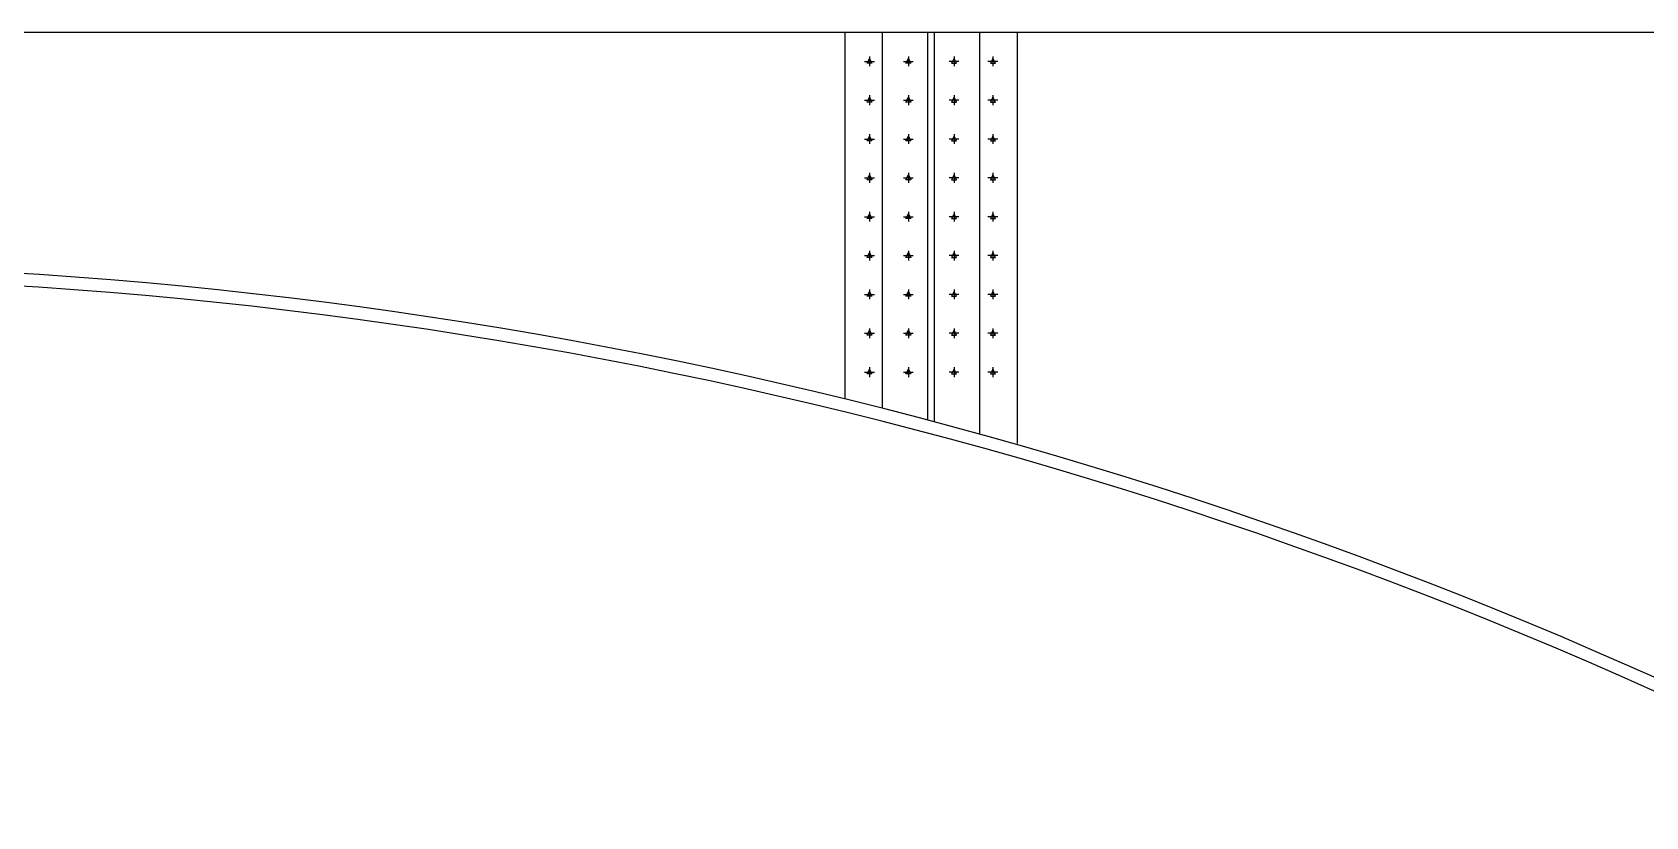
# Model space of a CAD drawing. Header units: millimetres. Extents: x 1931 to 30327, y -2374 to 17555.
# Drawn here: x 14476 to 17798, y 11 to 1627 of the extents above; entities that cross this region are included whole.
import ezdxf

# ---------------------------------------------------------------- set-up
doc = ezdxf.new("R2010")
doc.units = ezdxf.units.MM

msp = doc.modelspace()

# ---------------------------------------------------------------- linework, layer by layer
at = {"color": 4, "linetype": 'ByBlock', "lineweight": -2}
for p, q in [((13826.8, 1627.2), (18827.6, 1627.2)), ((16149.5, 871.9), (16149.5, 1627.2)), ((16226.8, 853), (16226.8, 1627.2)), ((16319.8, 829.5), (16319.8, 1627.2)), ((16333.8, 825.9), (16333.8, 1627.2)), ((16426.8, 801.2), (16426.8, 1627.2)), ((16504.1, 780), (16504.1, 1627.2)), ((16189.7, 1567.2), (16209.9, 1567.2)), ((16194.8, 1563.3), (16199.8, 1573.3)), ((16204.8, 1563.3), (16194.8, 1563.3)), ((16199.8, 1577.3), (16199.8, 1557.1)), ((16199.8, 1573.3), (16204.8, 1563.3)), ((16269.7, 1567.2), (16289.9, 1567.2)), ((16274.8, 1563.3), (16279.8, 1573.3)), ((16284.8, 1563.3), (16274.8, 1563.3)), ((16279.8, 1577.3), (16279.8, 1557.1)), ((16279.8, 1573.3), (16284.8, 1563.3)), ((16383.9, 1567.2), (16363.7, 1567.2)), ((16373.8, 1573.3), (16368.8, 1563.3)), ((16368.8, 1563.3), (16378.8, 1563.3)), ((16373.8, 1577.3), (16373.8, 1557.1)), ((16378.8, 1563.3), (16373.8, 1573.3)), ((16463.9, 1567.2), (16443.7, 1567.2)), ((16453.8, 1573.3), (16448.8, 1563.3)), ((16448.8, 1563.3), (16458.8, 1563.3)), ((16453.8, 1577.3), (16453.8, 1557.1)), ((16458.8, 1563.3), (16453.8, 1573.3)), ((16199.8, 1497.3), (16199.8, 1477.1)), ((16279.8, 1497.3), (16279.8, 1477.1)), ((16373.8, 1497.3), (16373.8, 1477.1)), ((16453.8, 1497.3), (16453.8, 1477.1)), ((16189.7, 1487.2), (16209.9, 1487.2)), ((16194.8, 1483.3), (16199.8, 1493.3)), ((16204.8, 1483.3), (16194.8, 1483.3)), ((16199.8, 1493.3), (16204.8, 1483.3)), ((16269.7, 1487.2), (16289.9, 1487.2)), ((16274.8, 1483.3), (16279.8, 1493.3)), ((16284.8, 1483.3), (16274.8, 1483.3)), ((16279.8, 1493.3), (16284.8, 1483.3)), ((16383.9, 1487.2), (16363.7, 1487.2)), ((16373.8, 1493.3), (16368.8, 1483.3)), ((16368.8, 1483.3), (16378.8, 1483.3)), ((16378.8, 1483.3), (16373.8, 1493.3)), ((16463.9, 1487.2), (16443.7, 1487.2)), ((16453.8, 1493.3), (16448.8, 1483.3)), ((16448.8, 1483.3), (16458.8, 1483.3)), ((16458.8, 1483.3), (16453.8, 1493.3)), ((16189.7, 1407.2), (16209.9, 1407.2)), ((16194.8, 1403.3), (16199.8, 1413.3)), ((16204.8, 1403.3), (16194.8, 1403.3)), ((16199.8, 1417.3), (16199.8, 1397.1)), ((16199.8, 1413.3), (16204.8, 1403.3)), ((16269.7, 1407.2), (16289.9, 1407.2)), ((16274.8, 1403.3), (16279.8, 1413.3)), ((16284.8, 1403.3), (16274.8, 1403.3)), ((16279.8, 1417.3), (16279.8, 1397.1)), ((16279.8, 1413.3), (16284.8, 1403.3)), ((16383.9, 1407.2), (16363.7, 1407.2)), ((16373.8, 1413.3), (16368.8, 1403.3)), ((16368.8, 1403.3), (16378.8, 1403.3)), ((16373.8, 1417.3), (16373.8, 1397.1)), ((16378.8, 1403.3), (16373.8, 1413.3)), ((16463.9, 1407.2), (16443.7, 1407.2)), ((16453.8, 1413.3), (16448.8, 1403.3)), ((16448.8, 1403.3), (16458.8, 1403.3)), ((16453.8, 1417.3), (16453.8, 1397.1)), ((16458.8, 1403.3), (16453.8, 1413.3)), ((16194.8, 1323.3), (16199.8, 1333.3)), ((16199.8, 1337.3), (16199.8, 1317.1)), ((16199.8, 1333.3), (16204.8, 1323.3)), ((16274.8, 1323.3), (16279.8, 1333.3)), ((16279.8, 1337.3), (16279.8, 1317.1)), ((16279.8, 1333.3), (16284.8, 1323.3)), ((16373.8, 1333.3), (16368.8, 1323.3)), ((16373.8, 1337.3), (16373.8, 1317.1)), ((16378.8, 1323.3), (16373.8, 1333.3)), ((16453.8, 1333.3), (16448.8, 1323.3)), ((16453.8, 1337.3), (16453.8, 1317.1)), ((16458.8, 1323.3), (16453.8, 1333.3)), ((16189.7, 1327.2), (16209.9, 1327.2)), ((16204.8, 1323.3), (16194.8, 1323.3)), ((16269.7, 1327.2), (16289.9, 1327.2)), ((16284.8, 1323.3), (16274.8, 1323.3)), ((16383.9, 1327.2), (16363.7, 1327.2)), ((16368.8, 1323.3), (16378.8, 1323.3)), ((16463.9, 1327.2), (16443.7, 1327.2)), ((16448.8, 1323.3), (16458.8, 1323.3)), ((16189.7, 1247.2), (16209.9, 1247.2)), ((16194.8, 1243.3), (16199.8, 1253.3)), ((16204.8, 1243.3), (16194.8, 1243.3)), ((16199.8, 1257.3), (16199.8, 1237.1)), ((16199.8, 1253.3), (16204.8, 1243.3)), ((16269.7, 1247.2), (16289.9, 1247.2)), ((16274.8, 1243.3), (16279.8, 1253.3)), ((16284.8, 1243.3), (16274.8, 1243.3)), ((16279.8, 1257.3), (16279.8, 1237.1)), ((16279.8, 1253.3), (16284.8, 1243.3)), ((16383.9, 1247.2), (16363.7, 1247.2)), ((16373.8, 1253.3), (16368.8, 1243.3)), ((16368.8, 1243.3), (16378.8, 1243.3)), ((16373.8, 1257.3), (16373.8, 1237.1)), ((16378.8, 1243.3), (16373.8, 1253.3)), ((16463.9, 1247.2), (16443.7, 1247.2)), ((16453.8, 1253.3), (16448.8, 1243.3)), ((16448.8, 1243.3), (16458.8, 1243.3)), ((16453.8, 1257.3), (16453.8, 1237.1)), ((16458.8, 1243.3), (16453.8, 1253.3)), ((16189.7, 1167.2), (16209.9, 1167.2)), ((16194.8, 1163.3), (16199.8, 1173.3)), ((16204.8, 1163.3), (16194.8, 1163.3)), ((16199.8, 1177.3), (16199.8, 1157.1)), ((16199.8, 1173.3), (16204.8, 1163.3)), ((16269.7, 1167.2), (16289.9, 1167.2)), ((16274.8, 1163.3), (16279.8, 1173.3)), ((16284.8, 1163.3), (16274.8, 1163.3)), ((16279.8, 1177.3), (16279.8, 1157.1)), ((16279.8, 1173.3), (16284.8, 1163.3)), ((16383.9, 1167.2), (16363.7, 1167.2)), ((16373.8, 1173.3), (16368.8, 1163.3)), ((16368.8, 1163.3), (16378.8, 1163.3)), ((16373.8, 1177.3), (16373.8, 1157.1)), ((16378.8, 1163.3), (16373.8, 1173.3)), ((16463.9, 1167.2), (16443.7, 1167.2)), ((16453.8, 1173.3), (16448.8, 1163.3)), ((16448.8, 1163.3), (16458.8, 1163.3)), ((16453.8, 1177.3), (16453.8, 1157.1)), ((16458.8, 1163.3), (16453.8, 1173.3)), ((16199.8, 1097.3), (16199.8, 1077.1)), ((16279.8, 1097.3), (16279.8, 1077.1)), ((16373.8, 1097.3), (16373.8, 1077.1)), ((16453.8, 1097.3), (16453.8, 1077.1)), ((16189.7, 1087.2), (16209.9, 1087.2)), ((16194.8, 1083.3), (16199.8, 1093.3)), ((16204.8, 1083.3), (16194.8, 1083.3)), ((16199.8, 1093.3), (16204.8, 1083.3)), ((16269.7, 1087.2), (16289.9, 1087.2)), ((16274.8, 1083.3), (16279.8, 1093.3)), ((16284.8, 1083.3), (16274.8, 1083.3)), ((16279.8, 1093.3), (16284.8, 1083.3)), ((16383.9, 1087.2), (16363.7, 1087.2)), ((16373.8, 1093.3), (16368.8, 1083.3)), ((16368.8, 1083.3), (16378.8, 1083.3)), ((16378.8, 1083.3), (16373.8, 1093.3)), ((16463.9, 1087.2), (16443.7, 1087.2)), ((16453.8, 1093.3), (16448.8, 1083.3)), ((16448.8, 1083.3), (16458.8, 1083.3)), ((16458.8, 1083.3), (16453.8, 1093.3)), ((16189.7, 1007.2), (16209.9, 1007.2)), ((16194.8, 1003.3), (16199.8, 1013.3)), ((16204.8, 1003.3), (16194.8, 1003.3)), ((16199.8, 1017.3), (16199.8, 997.1)), ((16199.8, 1013.3), (16204.8, 1003.3)), ((16269.7, 1007.2), (16289.9, 1007.2)), ((16274.8, 1003.3), (16279.8, 1013.3)), ((16284.8, 1003.3), (16274.8, 1003.3)), ((16279.8, 1017.3), (16279.8, 997.1)), ((16279.8, 1013.3), (16284.8, 1003.3)), ((16383.9, 1007.2), (16363.7, 1007.2)), ((16373.8, 1013.3), (16368.8, 1003.3)), ((16368.8, 1003.3), (16378.8, 1003.3)), ((16373.8, 1017.3), (16373.8, 997.1)), ((16378.8, 1003.3), (16373.8, 1013.3)), ((16463.9, 1007.2), (16443.7, 1007.2)), ((16453.8, 1013.3), (16448.8, 1003.3)), ((16448.8, 1003.3), (16458.8, 1003.3)), ((16453.8, 1017.3), (16453.8, 997.1)), ((16458.8, 1003.3), (16453.8, 1013.3)), ((16194.8, 923.3), (16199.8, 933.3)), ((16199.8, 937.3), (16199.8, 917.1)), ((16199.8, 933.3), (16204.8, 923.3)), ((16274.8, 923.3), (16279.8, 933.3)), ((16279.8, 937.3), (16279.8, 917.1)), ((16279.8, 933.3), (16284.8, 923.3)), ((16373.8, 933.3), (16368.8, 923.3)), ((16373.8, 937.3), (16373.8, 917.1)), ((16378.8, 923.3), (16373.8, 933.3)), ((16453.8, 933.3), (16448.8, 923.3)), ((16453.8, 937.3), (16453.8, 917.1)), ((16458.8, 923.3), (16453.8, 933.3)), ((16189.7, 927.2), (16209.9, 927.2)), ((16204.8, 923.3), (16194.8, 923.3)), ((16269.7, 927.2), (16289.9, 927.2)), ((16284.8, 923.3), (16274.8, 923.3)), ((16383.9, 927.2), (16363.7, 927.2)), ((16368.8, 923.3), (16378.8, 923.3)), ((16463.9, 927.2), (16443.7, 927.2)), ((16448.8, 923.3), (16458.8, 923.3))]:
    msp.add_line(p, q, dxfattribs=at)
for radius in [9668.7, 9642.7]:
    msp.add_arc((13849.8, -8519.5), radius, 62.21484, 90.13692, dxfattribs=at)

doc.saveas('drawing.dxf')
